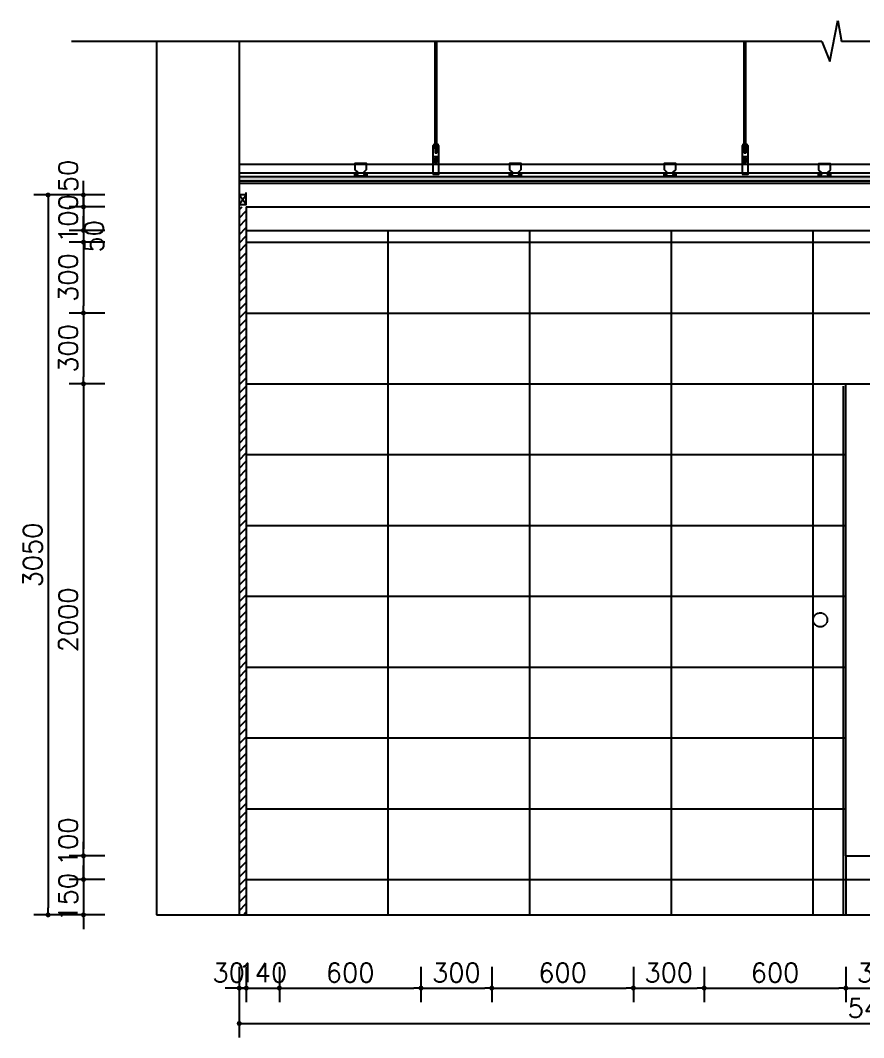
# Model space of a CAD drawing. Header units: millimetres. Extents: x -150677 to 588340, y -254013 to 149700.
# Drawn here: x 297546 to 301119, y -96495 to -92185 of the extents above; entities that cross this region are included whole.
import ezdxf

# ---------------------------------------------------------------- set-up
doc = ezdxf.new("R2010")
doc.units = ezdxf.units.MM
doc.header["$LTSCALE"] = 10
doc.header["$MEASUREMENT"] = 0
doc.linetypes.add('DASH', pattern=[0.35, 0.25, -0.1])
for name, color, linetype in [('1J-墙', 7, 'Continuous'), ('2-FF-固定木作', 3, 'Continuous'), ('2-RC', 3, 'Continuous'), ('2Y-吊件', 250, 'Continuous'), ('制作', 3, 'Continuous')]:
    doc.layers.add(name, color=color, linetype=linetype)
doc.styles.add('BREEZE-N', font='simplex.shx')
doc.dimstyles.new('BREEZE-40', dxfattribs={"dimscale": 40, "dimtxt": 2, "dimasz": 0.75, "dimexe": 1.5, "dimexo": 0.5, "dimtad": 1, "dimdec": 0, "dimrnd": 5, "dimdsep": 46, "dimtxsty": 'BREEZE-N', "dimblk": 'DOT', "dimcen": 0, "dimclrd": 5, "dimclre": 5, "dimclrt": 2, "dimadec": 0, "dimazin": 0, "dimtfac": 1, "dimtdec": 0, "dimtix": 1, "dimtmove": 1, "dimatfit": 3, "dimldrblk": 'DOT', "dimfxl": 1.5, "dimarcsym": 0})

# ---------------------------------------------------------------- blocks, each defined once
blk = doc.blocks.new('dfs')
at = {"layer": '2Y-吊件', "color": 250, "elevation": -319.7}
for points in [[(219732.5, 108782), (219732.5, 108788.3), (219734.9, 108788.3), (219734.9, 108784.5), (219743.3, 108784.5), (219743.3, 108793.9), (219732.5, 108802.7), (219732.5, 108831.3), (219779.5, 108831.3), (219779.5, 108802.7), (219768.7, 108793.9), (219768.7, 108784.5), (219777, 108784.5), (219777, 108788.3), (219779.5, 108788.3), (219779.5, 108782), (219773.2, 108776.9), (219738.7, 108776.9)], [(219741.5, 108786.8), (219741.5, 108788.3), (219732.5, 108788.3), (219732.5, 108776.3), (219779.5, 108776.3), (219779.5, 108788.3), (219770.5, 108788.3), (219770.5, 108786.8), (219769, 108786.8), (219769, 108789.8), (219781, 108789.8), (219781, 108774.8), (219731, 108774.8), (219731, 108789.8), (219743, 108789.8), (219743, 108786.8)]]:
    blk.add_lwpolyline(points, close=True, dxfattribs=at)
blk = doc.blocks.new('_DOT')
at = {"color": 0, "linetype": 'ByBlock'}
blk.add_line((-0.35, 0), (-1, 0), dxfattribs=at)
at = {"color": 0, "linetype": 'ByBlock', "const_width": 0.35}
blk.add_lwpolyline([(-0.175, 0, 1), (0.175, 0, 1)], format="xyb", close=True, dxfattribs=at)
blk = doc.blocks.new('*D1996')
at = {"layer": '2-FF-固定木作', "color": 5, "lineweight": -2, "transparency": 16777216}
for p, q in [((297813.6, -92895), (297813.6, -92865)), ((297903.6, -92925), (297753.6, -92925)), ((297813.6, -92925), (297813.6, -92975)), ((297903.6, -92975), (297753.6, -92975)), ((297813.6, -93005), (297813.6, -93035))]:
    blk.add_line(p, q, dxfattribs=at)
at = {"layer": 'Defpoints', "color": 0, "transparency": 16777216}
for p in [(297923.6, -92925), (297813.6, -92975), (297923.6, -92975)]:
    blk.add_point(p, dxfattribs=at)
at = {"layer": '2-FF-固定木作', "color": 5, "lineweight": -2, "transparency": 16777216, "xscale": 30, "yscale": 30, "zscale": 30}
for p, rotation in [((297813.6, -92925), 270), ((297813.6, -92975), 90)]:
    blk.add_blockref('_DOT', p, dxfattribs=dict(at, rotation=rotation))
at = {"layer": '2-FF-固定木作', "color": 2, "transparency": 16777216, "insert": (297748.6, -92844.4), "char_height": 80, "attachment_point": 5, "rotation": 90, "style": 'BREEZE-N'}
blk.add_mtext('50', dxfattribs=at)
blk = doc.blocks.new('*D1997')
at = {"layer": '2-FF-固定木作', "color": 5, "lineweight": -2, "transparency": 16777216}
for p, q in [((297813.6, -92945), (297813.6, -92915)), ((297903.6, -92975), (297753.6, -92975)), ((297813.6, -92975), (297813.6, -93075)), ((297903.6, -93075), (297753.6, -93075)), ((297813.6, -93105), (297813.6, -93135))]:
    blk.add_line(p, q, dxfattribs=at)
at = {"layer": 'Defpoints', "color": 0, "transparency": 16777216}
for p in [(297923.6, -92975), (297813.6, -93075), (297923.6, -93075)]:
    blk.add_point(p, dxfattribs=at)
at = {"layer": '2-FF-固定木作', "color": 5, "lineweight": -2, "transparency": 16777216, "xscale": 30, "yscale": 30, "zscale": 30}
for p, rotation in [((297813.6, -92975), 270), ((297813.6, -93075), 90)]:
    blk.add_blockref('_DOT', p, dxfattribs=dict(at, rotation=rotation))
at = {"layer": '2-FF-固定木作', "color": 2, "transparency": 16777216, "insert": (297748.6, -93025), "char_height": 80, "attachment_point": 5, "rotation": 90, "style": 'BREEZE-N'}
blk.add_mtext('100', dxfattribs=at)
blk = doc.blocks.new('*D1998')
at = {"layer": '2-FF-固定木作', "color": 5, "lineweight": -2, "transparency": 16777216}
for p, q in [((297813.6, -93045), (297813.6, -93015)), ((297903.6, -93075), (297753.6, -93075)), ((297813.6, -93075), (297813.6, -93125)), ((297903.6, -93125), (297753.6, -93125)), ((297813.6, -93155), (297813.6, -93185))]:
    blk.add_line(p, q, dxfattribs=at)
at = {"layer": 'Defpoints', "color": 0, "transparency": 16777216}
for p in [(297923.6, -93075), (297813.6, -93125), (297923.6, -93125)]:
    blk.add_point(p, dxfattribs=at)
at = {"layer": '2-FF-固定木作', "color": 5, "lineweight": -2, "transparency": 16777216, "xscale": 30, "yscale": 30, "zscale": 30}
for p, rotation in [((297813.6, -93075), 270), ((297813.6, -93125), 90)]:
    blk.add_blockref('_DOT', p, dxfattribs=dict(at, rotation=rotation))
at = {"layer": '2-FF-固定木作', "color": 2, "transparency": 16777216, "insert": (297858.6, -93100), "char_height": 80, "attachment_point": 5, "rotation": 90, "style": 'BREEZE-N'}
blk.add_mtext('50', dxfattribs=at)
blk = doc.blocks.new('*D1999')
at = {"layer": '2-FF-固定木作', "color": 5, "lineweight": -2, "transparency": 16777216}
for p, q in [((297903.6, -93125), (297753.6, -93125)), ((297813.6, -93155), (297813.6, -93395)), ((297903.6, -93425), (297753.6, -93425))]:
    blk.add_line(p, q, dxfattribs=at)
at = {"layer": 'Defpoints', "color": 0, "transparency": 16777216}
for p in [(297923.6, -93125), (297813.6, -93425), (297923.6, -93425)]:
    blk.add_point(p, dxfattribs=at)
at = {"layer": '2-FF-固定木作', "color": 5, "lineweight": -2, "transparency": 16777216, "xscale": 30, "yscale": 30, "zscale": 30}
for p, rotation in [((297813.6, -93125), 90), ((297813.6, -93425), 270)]:
    blk.add_blockref('_DOT', p, dxfattribs=dict(at, rotation=rotation))
at = {"layer": '2-FF-固定木作', "color": 2, "transparency": 16777216, "insert": (297748.6, -93275), "char_height": 80, "attachment_point": 5, "rotation": 90, "style": 'BREEZE-N'}
blk.add_mtext('300', dxfattribs=at)
blk = doc.blocks.new('*D2000')
at = {"layer": '2-FF-固定木作', "color": 5, "lineweight": -2, "transparency": 16777216}
for p, q in [((297903.6, -93425), (297753.6, -93425)), ((297813.6, -93455), (297813.6, -93695)), ((297903.6, -93725), (297753.6, -93725))]:
    blk.add_line(p, q, dxfattribs=at)
at = {"layer": 'Defpoints', "color": 0, "transparency": 16777216}
for p in [(297923.6, -93425), (297813.6, -93725), (297923.6, -93725)]:
    blk.add_point(p, dxfattribs=at)
at = {"layer": '2-FF-固定木作', "color": 5, "lineweight": -2, "transparency": 16777216, "xscale": 30, "yscale": 30, "zscale": 30}
for p, rotation in [((297813.6, -93425), 90), ((297813.6, -93725), 270)]:
    blk.add_blockref('_DOT', p, dxfattribs=dict(at, rotation=rotation))
at = {"layer": '2-FF-固定木作', "color": 2, "transparency": 16777216, "insert": (297748.6, -93575), "char_height": 80, "attachment_point": 5, "rotation": 90, "style": 'BREEZE-N'}
blk.add_mtext('300', dxfattribs=at)
blk = doc.blocks.new('*D2001')
at = {"layer": '2-FF-固定木作', "color": 5, "lineweight": -2, "transparency": 16777216}
for p, q in [((297903.6, -93725), (297753.6, -93725)), ((297813.6, -93755), (297813.6, -95695)), ((297903.6, -95725), (297753.6, -95725))]:
    blk.add_line(p, q, dxfattribs=at)
at = {"layer": 'Defpoints', "color": 0, "transparency": 16777216}
for p in [(297923.6, -93725), (297813.6, -95725), (297923.6, -95725)]:
    blk.add_point(p, dxfattribs=at)
at = {"layer": '2-FF-固定木作', "color": 5, "lineweight": -2, "transparency": 16777216, "xscale": 30, "yscale": 30, "zscale": 30}
for p, rotation in [((297813.6, -93725), 90), ((297813.6, -95725), 270)]:
    blk.add_blockref('_DOT', p, dxfattribs=dict(at, rotation=rotation))
at = {"layer": '2-FF-固定木作', "color": 2, "transparency": 16777216, "insert": (297748.6, -94725), "char_height": 80, "attachment_point": 5, "rotation": 90, "style": 'BREEZE-N'}
blk.add_mtext('2000', dxfattribs=at)
blk = doc.blocks.new('*D2002')
at = {"layer": '2-FF-固定木作', "color": 5, "lineweight": -2, "transparency": 16777216}
for p, q in [((297813.6, -95695), (297813.6, -95665)), ((297903.6, -95725), (297753.6, -95725)), ((297813.6, -95725), (297813.6, -95825)), ((297903.6, -95825), (297753.6, -95825)), ((297813.6, -95855), (297813.6, -95885))]:
    blk.add_line(p, q, dxfattribs=at)
at = {"layer": 'Defpoints', "color": 0, "transparency": 16777216}
for p in [(297923.6, -95725), (297813.6, -95825), (297923.6, -95825)]:
    blk.add_point(p, dxfattribs=at)
at = {"layer": '2-FF-固定木作', "color": 5, "lineweight": -2, "transparency": 16777216, "xscale": 30, "yscale": 30, "zscale": 30}
for p, rotation in [((297813.6, -95725), 270), ((297813.6, -95825), 90)]:
    blk.add_blockref('_DOT', p, dxfattribs=dict(at, rotation=rotation))
at = {"layer": '2-FF-固定木作', "color": 2, "transparency": 16777216, "insert": (297748.6, -95665), "char_height": 80, "attachment_point": 5, "rotation": 90, "style": 'BREEZE-N'}
blk.add_mtext('100', dxfattribs=at)
blk = doc.blocks.new('*D2003')
at = {"layer": '2-FF-固定木作', "color": 5, "lineweight": -2, "transparency": 16777216}
for p, q in [((297813.6, -95795), (297813.6, -95765)), ((297903.6, -95825), (297753.6, -95825)), ((297813.6, -95825), (297813.6, -95975)), ((297903.6, -95975), (297753.6, -95975)), ((297813.6, -96005), (297813.6, -96035))]:
    blk.add_line(p, q, dxfattribs=at)
at = {"layer": 'Defpoints', "color": 0, "transparency": 16777216}
for p in [(297923.6, -95825), (297813.6, -95975), (297923.6, -95975)]:
    blk.add_point(p, dxfattribs=at)
at = {"layer": '2-FF-固定木作', "color": 5, "lineweight": -2, "transparency": 16777216, "xscale": 30, "yscale": 30, "zscale": 30}
for p, rotation in [((297813.6, -95825), 270), ((297813.6, -95975), 90)]:
    blk.add_blockref('_DOT', p, dxfattribs=dict(at, rotation=rotation))
at = {"layer": '2-FF-固定木作', "color": 2, "transparency": 16777216, "insert": (297748.6, -95900), "char_height": 80, "attachment_point": 5, "rotation": 90, "style": 'BREEZE-N'}
blk.add_mtext('150', dxfattribs=at)
blk = doc.blocks.new('*D2004')
at = {"layer": '2-FF-固定木作', "color": 5, "lineweight": -2, "transparency": 16777216}
for p, q in [((297903.6, -92925), (297603.6, -92925)), ((297663.6, -92955), (297663.6, -95945)), ((297903.6, -95975), (297603.6, -95975))]:
    blk.add_line(p, q, dxfattribs=at)
at = {"layer": 'Defpoints', "color": 0, "transparency": 16777216}
for p in [(297923.6, -92925), (297663.6, -95975), (297923.6, -95975)]:
    blk.add_point(p, dxfattribs=at)
at = {"layer": '2-FF-固定木作', "color": 5, "lineweight": -2, "transparency": 16777216, "xscale": 30, "yscale": 30, "zscale": 30}
for p, rotation in [((297663.6, -92925), 90), ((297663.6, -95975), 270)]:
    blk.add_blockref('_DOT', p, dxfattribs=dict(at, rotation=rotation))
at = {"layer": '2-FF-固定木作', "color": 2, "transparency": 16777216, "insert": (297598.6, -94450), "char_height": 80, "attachment_point": 5, "rotation": 90, "style": 'BREEZE-N'}
blk.add_mtext('3050', dxfattribs=at)
blk = doc.blocks.new('*D2005')
at = {"layer": '2-FF-固定木作', "color": 5, "lineweight": -2, "transparency": 16777216}
for p, q in [((298473.6, -96195), (298473.6, -96345)), ((298503.6, -96195), (298503.6, -96345)), ((298443.6, -96285), (298413.6, -96285)), ((298473.6, -96285), (298503.6, -96285)), ((298533.6, -96285), (298563.6, -96285))]:
    blk.add_line(p, q, dxfattribs=at)
at = {"layer": 'Defpoints', "color": 0, "transparency": 16777216}
for p in [(298473.6, -96175), (298503.6, -96175), (298503.6, -96285)]:
    blk.add_point(p, dxfattribs=at)
at = {"layer": '2-FF-固定木作', "color": 5, "lineweight": -2, "transparency": 16777216, "xscale": 30, "yscale": 30, "zscale": 30}
blk.add_blockref('_DOT', (298473.6, -96285), dxfattribs=at)
at = {"layer": '2-FF-固定木作', "color": 5, "lineweight": -2, "transparency": 16777216, "xscale": 30, "yscale": 30, "zscale": 30, "rotation": 180}
blk.add_blockref('_DOT', (298503.6, -96285), dxfattribs=at)
at = {"layer": '2-FF-固定木作', "color": 2, "transparency": 16777216, "insert": (298428.6, -96220), "char_height": 80, "attachment_point": 5, "style": 'BREEZE-N'}
blk.add_mtext('30', dxfattribs=at)
blk = doc.blocks.new('*D2006')
at = {"layer": '2-FF-固定木作', "color": 5, "lineweight": -2, "transparency": 16777216}
for p, q in [((298503.6, -96195), (298503.6, -96345)), ((298643.6, -96195), (298643.6, -96345)), ((298473.6, -96285), (298443.6, -96285)), ((298503.6, -96285), (298643.6, -96285)), ((298673.6, -96285), (298703.6, -96285))]:
    blk.add_line(p, q, dxfattribs=at)
at = {"layer": 'Defpoints', "color": 0, "transparency": 16777216}
for p in [(298503.6, -96175), (298643.6, -96175), (298643.6, -96285)]:
    blk.add_point(p, dxfattribs=at)
at = {"layer": '2-FF-固定木作', "color": 5, "lineweight": -2, "transparency": 16777216, "xscale": 30, "yscale": 30, "zscale": 30}
blk.add_blockref('_DOT', (298503.6, -96285), dxfattribs=at)
at = {"layer": '2-FF-固定木作', "color": 5, "lineweight": -2, "transparency": 16777216, "xscale": 30, "yscale": 30, "zscale": 30, "rotation": 180}
blk.add_blockref('_DOT', (298643.6, -96285), dxfattribs=at)
at = {"layer": '2-FF-固定木作', "color": 2, "transparency": 16777216, "insert": (298573.6, -96220), "char_height": 80, "attachment_point": 5, "style": 'BREEZE-N'}
blk.add_mtext('140', dxfattribs=at)
blk = doc.blocks.new('*D2007')
at = {"layer": '2-FF-固定木作', "color": 5, "lineweight": -2, "transparency": 16777216}
for p, q in [((298473.6, -96195), (298473.6, -96495)), ((303903.6, -96195), (303903.6, -96495)), ((298503.6, -96435), (303873.6, -96435))]:
    blk.add_line(p, q, dxfattribs=at)
at = {"layer": 'Defpoints', "color": 0, "transparency": 16777216}
for p in [(298473.6, -96175), (303903.6, -96175), (303903.6, -96435)]:
    blk.add_point(p, dxfattribs=at)
at = {"layer": '2-FF-固定木作', "color": 5, "lineweight": -2, "transparency": 16777216, "xscale": 30, "yscale": 30, "zscale": 30, "rotation": 180}
blk.add_blockref('_DOT', (298473.6, -96435), dxfattribs=at)
at = {"layer": '2-FF-固定木作', "color": 5, "lineweight": -2, "transparency": 16777216, "xscale": 30, "yscale": 30, "zscale": 30}
blk.add_blockref('_DOT', (303903.6, -96435), dxfattribs=at)
at = {"layer": '2-FF-固定木作', "color": 2, "transparency": 16777216, "insert": (301188.6, -96370), "char_height": 80, "attachment_point": 5, "style": 'BREEZE-N'}
blk.add_mtext('5430', dxfattribs=at)
blk = doc.blocks.new('*D2022')
at = {"layer": '2-FF-固定木作', "color": 5, "lineweight": -2, "transparency": 16777216}
for p, q in [((298643.6, -96195), (298643.6, -96345)), ((299243.6, -96195), (299243.6, -96345)), ((298673.6, -96285), (299213.6, -96285))]:
    blk.add_line(p, q, dxfattribs=at)
at = {"layer": 'Defpoints', "color": 0, "transparency": 16777216}
for p in [(298643.6, -96175), (299243.6, -96175), (299243.6, -96285)]:
    blk.add_point(p, dxfattribs=at)
at = {"layer": '2-FF-固定木作', "color": 5, "lineweight": -2, "transparency": 16777216, "xscale": 30, "yscale": 30, "zscale": 30, "rotation": 180}
blk.add_blockref('_DOT', (298643.6, -96285), dxfattribs=at)
at = {"layer": '2-FF-固定木作', "color": 5, "lineweight": -2, "transparency": 16777216, "xscale": 30, "yscale": 30, "zscale": 30}
blk.add_blockref('_DOT', (299243.6, -96285), dxfattribs=at)
at = {"layer": '2-FF-固定木作', "color": 2, "transparency": 16777216, "insert": (298943.6, -96220), "char_height": 80, "attachment_point": 5, "style": 'BREEZE-N'}
blk.add_mtext('600', dxfattribs=at)
blk = doc.blocks.new('*D2023')
at = {"layer": '2-FF-固定木作', "color": 5, "lineweight": -2, "transparency": 16777216}
for p, q in [((299243.6, -96195), (299243.6, -96345)), ((299543.6, -96195), (299543.6, -96345)), ((299273.6, -96285), (299513.6, -96285))]:
    blk.add_line(p, q, dxfattribs=at)
at = {"layer": 'Defpoints', "color": 0, "transparency": 16777216}
for p in [(299243.6, -96175), (299543.6, -96175), (299543.6, -96285)]:
    blk.add_point(p, dxfattribs=at)
at = {"layer": '2-FF-固定木作', "color": 5, "lineweight": -2, "transparency": 16777216, "xscale": 30, "yscale": 30, "zscale": 30, "rotation": 180}
blk.add_blockref('_DOT', (299243.6, -96285), dxfattribs=at)
at = {"layer": '2-FF-固定木作', "color": 5, "lineweight": -2, "transparency": 16777216, "xscale": 30, "yscale": 30, "zscale": 30}
blk.add_blockref('_DOT', (299543.6, -96285), dxfattribs=at)
at = {"layer": '2-FF-固定木作', "color": 2, "transparency": 16777216, "insert": (299393.6, -96220), "char_height": 80, "attachment_point": 5, "style": 'BREEZE-N'}
blk.add_mtext('300', dxfattribs=at)
blk = doc.blocks.new('*D2024')
at = {"layer": '2-FF-固定木作', "color": 5, "lineweight": -2, "transparency": 16777216}
for p, q in [((299543.6, -96195), (299543.6, -96345)), ((300143.6, -96195), (300143.6, -96345)), ((299573.6, -96285), (300113.6, -96285))]:
    blk.add_line(p, q, dxfattribs=at)
at = {"layer": 'Defpoints', "color": 0, "transparency": 16777216}
for p in [(299543.6, -96175), (300143.6, -96175), (300143.6, -96285)]:
    blk.add_point(p, dxfattribs=at)
at = {"layer": '2-FF-固定木作', "color": 5, "lineweight": -2, "transparency": 16777216, "xscale": 30, "yscale": 30, "zscale": 30, "rotation": 180}
blk.add_blockref('_DOT', (299543.6, -96285), dxfattribs=at)
at = {"layer": '2-FF-固定木作', "color": 5, "lineweight": -2, "transparency": 16777216, "xscale": 30, "yscale": 30, "zscale": 30}
blk.add_blockref('_DOT', (300143.6, -96285), dxfattribs=at)
at = {"layer": '2-FF-固定木作', "color": 2, "transparency": 16777216, "insert": (299843.6, -96220), "char_height": 80, "attachment_point": 5, "style": 'BREEZE-N'}
blk.add_mtext('600', dxfattribs=at)
blk = doc.blocks.new('*D2025')
at = {"layer": '2-FF-固定木作', "color": 5, "lineweight": -2, "transparency": 16777216}
for p, q in [((300143.6, -96195), (300143.6, -96345)), ((300443.6, -96195), (300443.6, -96345)), ((300173.6, -96285), (300413.6, -96285))]:
    blk.add_line(p, q, dxfattribs=at)
at = {"layer": 'Defpoints', "color": 0, "transparency": 16777216}
for p in [(300143.6, -96175), (300443.6, -96175), (300443.6, -96285)]:
    blk.add_point(p, dxfattribs=at)
at = {"layer": '2-FF-固定木作', "color": 5, "lineweight": -2, "transparency": 16777216, "xscale": 30, "yscale": 30, "zscale": 30, "rotation": 180}
blk.add_blockref('_DOT', (300143.6, -96285), dxfattribs=at)
at = {"layer": '2-FF-固定木作', "color": 5, "lineweight": -2, "transparency": 16777216, "xscale": 30, "yscale": 30, "zscale": 30}
blk.add_blockref('_DOT', (300443.6, -96285), dxfattribs=at)
at = {"layer": '2-FF-固定木作', "color": 2, "transparency": 16777216, "insert": (300293.6, -96220), "char_height": 80, "attachment_point": 5, "style": 'BREEZE-N'}
blk.add_mtext('300', dxfattribs=at)
blk = doc.blocks.new('*D2026')
at = {"layer": '2-FF-固定木作', "color": 5, "lineweight": -2, "transparency": 16777216}
for p, q in [((300443.6, -96195), (300443.6, -96345)), ((301043.6, -96195), (301043.6, -96345)), ((300473.6, -96285), (301013.6, -96285))]:
    blk.add_line(p, q, dxfattribs=at)
at = {"layer": 'Defpoints', "color": 0, "transparency": 16777216}
for p in [(300443.6, -96175), (301043.6, -96175), (301043.6, -96285)]:
    blk.add_point(p, dxfattribs=at)
at = {"layer": '2-FF-固定木作', "color": 5, "lineweight": -2, "transparency": 16777216, "xscale": 30, "yscale": 30, "zscale": 30, "rotation": 180}
blk.add_blockref('_DOT', (300443.6, -96285), dxfattribs=at)
at = {"layer": '2-FF-固定木作', "color": 5, "lineweight": -2, "transparency": 16777216, "xscale": 30, "yscale": 30, "zscale": 30}
blk.add_blockref('_DOT', (301043.6, -96285), dxfattribs=at)
at = {"layer": '2-FF-固定木作', "color": 2, "transparency": 16777216, "insert": (300743.6, -96220), "char_height": 80, "attachment_point": 5, "style": 'BREEZE-N'}
blk.add_mtext('600', dxfattribs=at)
blk = doc.blocks.new('*D2027')
at = {"layer": '2-FF-固定木作', "color": 5, "lineweight": -2, "transparency": 16777216}
for p, q in [((301043.6, -96195), (301043.6, -96345)), ((301343.6, -96195), (301343.6, -96345)), ((301073.6, -96285), (301313.6, -96285))]:
    blk.add_line(p, q, dxfattribs=at)
at = {"layer": 'Defpoints', "color": 0, "transparency": 16777216}
for p in [(301043.6, -96175), (301343.6, -96175), (301343.6, -96285)]:
    blk.add_point(p, dxfattribs=at)
at = {"layer": '2-FF-固定木作', "color": 5, "lineweight": -2, "transparency": 16777216, "xscale": 30, "yscale": 30, "zscale": 30, "rotation": 180}
blk.add_blockref('_DOT', (301043.6, -96285), dxfattribs=at)
at = {"layer": '2-FF-固定木作', "color": 5, "lineweight": -2, "transparency": 16777216, "xscale": 30, "yscale": 30, "zscale": 30}
blk.add_blockref('_DOT', (301343.6, -96285), dxfattribs=at)
at = {"layer": '2-FF-固定木作', "color": 2, "transparency": 16777216, "insert": (301193.6, -96220), "char_height": 80, "attachment_point": 5, "style": 'BREEZE-N'}
blk.add_mtext('300', dxfattribs=at)

msp = doc.modelspace()

# ---------------------------------------------------------------- hatches: boundary and pattern name
at = {"layer": '制作'}
h = msp.add_hatch(dxfattribs=at)
h.set_pattern_fill('DOLMIT', color=250, scale=8, style=0)
h.set_pattern_definition([(0, (298893.5217, -92865.038), (0, 6.3499365), []), (45, (298893.522, -92865.038), (-12.699864, 12.699864), [8.98017, -17.96032])])
h.paths.add_polyline_path([(298473.6, -92847), (303903.3, -92847), (303903.3, -92865), (298473.6, -92865)])

# ---------------------------------------------------------------- linework, layer by layer
at = {"layer": '1J-墙'}
for p, q in [((298123.6, -92275), (298123.6, -95975)), ((298473.6, -92275), (298473.6, -95975)), ((298123.6, -95975), (304253.3, -95975))]:
    msp.add_line(p, q, dxfattribs=at)
at = {"layer": '2-FF-固定木作', "color": 4}
for p, q in [((300976.6, -92360), (301010.2, -92185.1)), ((301010.2, -92185.1), (301025.2, -92275)), ((300942.4, -92275), (297762.2, -92275)), ((300942.4, -92275), (300976.6, -92360)), ((304715.9, -92275), (301025.2, -92275)), ((298473.6, -92847), (303903.3, -92847)), ((298473.6, -92865), (303903.3, -92865)), ((298473.6, -92875), (303903.3, -92875)), ((298893.5, -92865), (298903.5, -92865)), ((298503.6, -92975), (298503.6, -95975)), ((301043.6, -95725), (301043.6, -93725)), ((301043.6, -93725), (304023.3, -93725)), ((301043.6, -95725), (303873.3, -95725))]:
    msp.add_line(p, q, dxfattribs=at)
at = {"layer": '2-FF-固定木作', "color": 250}
for p, q in [((298473.6, -92987.2), (298485.8, -92975)), ((298473.6, -93022.6), (298503.6, -92992.6)), ((298473.6, -93057.9), (298503.6, -93027.9)), ((298473.6, -93093.3), (298503.6, -93063.3)), ((299103.6, -93075), (299103.6, -95975)), ((299703.6, -93075), (299703.6, -95975)), ((300303.6, -93075), (300303.6, -95975)), ((300903.6, -93075), (300903.6, -95975)), ((298473.6, -93128.7), (298503.6, -93098.7)), ((298473.6, -93164), (298503.6, -93134)), ((298503.6, -93125), (304023.3, -93125)), ((298473.6, -93199.4), (298503.6, -93169.4)), ((298473.6, -93234.7), (298503.6, -93204.7)), ((298473.6, -93270.1), (298503.6, -93240.1)), ((298473.6, -93305.4), (298503.6, -93275.4)), ((298473.6, -93340.8), (298503.6, -93310.8)), ((298473.6, -93376.1), (298503.6, -93346.1)), ((298473.6, -93411.5), (298503.6, -93381.5)), ((298473.6, -93446.9), (298503.6, -93416.9)), ((298503.6, -93425), (304023.3, -93425)), ((298473.6, -93482.2), (298503.6, -93452.2)), ((298473.6, -93517.6), (298503.6, -93487.6)), ((298473.6, -93552.9), (298503.6, -93522.9)), ((298473.6, -93588.3), (298503.6, -93558.3)), ((298473.6, -93623.6), (298503.6, -93593.6)), ((298473.6, -93659), (298503.6, -93629)), ((298473.6, -93694.3), (298503.6, -93664.3)), ((298473.6, -93729.7), (298503.6, -93699.7)), ((298473.6, -93765.1), (298503.6, -93735.1)), ((298503.6, -93725), (301043.6, -93725)), ((301033.6, -95975), (301033.6, -93735)), ((298473.6, -93800.4), (298503.6, -93770.4)), ((298473.6, -93835.8), (298503.6, -93805.8)), ((298473.6, -93871.1), (298503.6, -93841.1)), ((298473.6, -93906.5), (298503.6, -93876.5)), ((298473.6, -93941.8), (298503.6, -93911.8)), ((298473.6, -93977.2), (298503.6, -93947.2)), ((298473.6, -94012.5), (298503.6, -93982.5)), ((298473.6, -94047.9), (298503.6, -94017.9)), ((298503.6, -94025), (301043.6, -94025)), ((298473.6, -94083.3), (298503.6, -94053.3)), ((298473.6, -94118.6), (298503.6, -94088.6)), ((298473.6, -94154), (298503.6, -94124)), ((298473.6, -94189.3), (298503.6, -94159.3)), ((298473.6, -94224.7), (298503.6, -94194.7)), ((298473.6, -94260), (298503.6, -94230)), ((298473.6, -94295.4), (298503.6, -94265.4)), ((298473.6, -94330.7), (298503.6, -94300.7)), ((298473.6, -94366.1), (298503.6, -94336.1)), ((298503.6, -94325), (301043.6, -94325)), ((298473.6, -94401.5), (298503.6, -94371.5)), ((298473.6, -94436.8), (298503.6, -94406.8)), ((298473.6, -94472.2), (298503.6, -94442.2)), ((298473.6, -94507.5), (298503.6, -94477.5)), ((298473.6, -94542.9), (298503.6, -94512.9)), ((298473.6, -94578.2), (298503.6, -94548.2)), ((298473.6, -94613.6), (298503.6, -94583.6)), ((298473.6, -94648.9), (298503.6, -94618.9)), ((298503.6, -94625), (301043.6, -94625)), ((298473.6, -94684.3), (298503.6, -94654.3)), ((298473.6, -94719.6), (298503.6, -94689.6)), ((298473.6, -94755), (298503.6, -94725)), ((298473.6, -94790.4), (298503.6, -94760.4)), ((298473.6, -94825.7), (298503.6, -94795.7)), ((298473.6, -94861.1), (298503.6, -94831.1)), ((298473.6, -94896.4), (298503.6, -94866.4)), ((298473.6, -94931.8), (298503.6, -94901.8)), ((298473.6, -94967.1), (298503.6, -94937.1)), ((298503.6, -94925), (301043.6, -94925)), ((298473.6, -95002.5), (298503.6, -94972.5)), ((298473.6, -95037.8), (298503.6, -95007.8)), ((298473.6, -95073.2), (298503.6, -95043.2)), ((298473.6, -95108.6), (298503.6, -95078.6)), ((298473.6, -95143.9), (298503.6, -95113.9)), ((298473.6, -95179.3), (298503.6, -95149.3)), ((298473.6, -95214.6), (298503.6, -95184.6)), ((298473.6, -95250), (298503.6, -95220)), ((298503.6, -95225), (301043.6, -95225)), ((298473.6, -95285.3), (298503.6, -95255.3)), ((298473.6, -95320.7), (298503.6, -95290.7)), ((298473.6, -95356), (298503.6, -95326)), ((298473.6, -95391.4), (298503.6, -95361.4)), ((298473.6, -95426.8), (298503.6, -95396.8)), ((298473.6, -95462.1), (298503.6, -95432.1)), ((298473.6, -95497.5), (298503.6, -95467.5)), ((298473.6, -95532.8), (298503.6, -95502.8)), ((298473.6, -95568.2), (298503.6, -95538.2)), ((298503.6, -95525), (301043.6, -95525)), ((298473.6, -95603.5), (298503.6, -95573.5)), ((298473.6, -95638.9), (298503.6, -95608.9)), ((298473.6, -95674.2), (298503.6, -95644.2)), ((298473.6, -95709.6), (298503.6, -95679.6)), ((298473.6, -95745), (298503.6, -95715)), ((298473.6, -95780.3), (298503.6, -95750.3)), ((301043.6, -95725), (301043.6, -95975)), ((298473.6, -95815.7), (298503.6, -95785.7)), ((298473.6, -95851), (298503.6, -95821)), ((298503.6, -95825), (301043.6, -95825)), ((298473.6, -95886.4), (298503.6, -95856.4)), ((298473.6, -95921.7), (298503.6, -95891.7)), ((298473.6, -95957.1), (298503.6, -95927.1)), ((298491, -95975), (298503.6, -95962.4))]:
    msp.add_line(p, q, dxfattribs=at)
at = {"layer": '2-FF-固定木作', "color": 251}
for p, q in [((298503.6, -92975), (303593.3, -92975)), ((298503.6, -93075), (304023.3, -93075))]:
    msp.add_line(p, q, dxfattribs=at)
at = {"layer": '2-FF-固定木作', "color": 4}
msp.add_lwpolyline([(298473.6, -92965), (298503.6, -92965), (298503.6, -92925), (298473.6, -92925)], close=True, dxfattribs=at)
at = {"layer": '2-FF-固定木作', "color": 250, "linetype": 'DASH'}
msp.add_circle((300935.3, -94725), 30, dxfattribs=at)
at = {"layer": '2-RC', "color": 251}
for p, q in [((298473.6, -92794.8, 0), (303903.3, -92794.8, 0.1)), ((298473.6, -92831.8, 0), (303903.3, -92831.8, 0.1)), ((298503.6, -92950), (298503.6, -92915)), ((298503.6, -92965), (298473.6, -92925)), ((298473.6, -92965), (298503.6, -92925))]:
    msp.add_line(p, q, dxfattribs=at)
at = {"layer": '2-RC', "color": 2}
msp.add_line((301033.6, -95825), (303873.3, -95825), dxfattribs=at)
at = {"layer": '2Y-吊件', "color": 250}
for p, q in [((299303.5, -92711.7, 0.2), (299303.5, -92275, 0.2)), ((299310.5, -92724.7, 0.2), (299310.5, -92275, 0.2)), ((300613.5, -92711.7, 0.2), (300613.5, -92275, 0.2)), ((300620.5, -92724.7, 0.2), (300620.5, -92275, 0.2)), ((299310.5, -92693.1, 0.2), (299303.5, -92695.1, 0.2)), ((299310.5, -92695.1, 0.2), (299303.5, -92697.1, 0.2)), ((299310.5, -92697.1, 0.2), (299303.5, -92699.1, 0.2)), ((299310.5, -92699.1, 0.2), (299303.5, -92701.1, 0.2)), ((299310.5, -92701.1, 0.2), (299303.5, -92703.1, 0.2)), ((299310.5, -92703.1, 0.2), (299303.5, -92705.1, 0.2)), ((299310.5, -92705.1, 0.2), (299303.5, -92707.1, 0.2)), ((299310.5, -92707.1, 0.2), (299303.5, -92709.1, 0.2)), ((300620.5, -92693.1, 0.2), (300613.5, -92695.1, 0.2)), ((300620.5, -92695.1, 0.2), (300613.5, -92697.1, 0.2)), ((300620.5, -92697.1, 0.2), (300613.5, -92699.1, 0.2)), ((300620.5, -92699.1, 0.2), (300613.5, -92701.1, 0.2)), ((300620.5, -92701.1, 0.2), (300613.5, -92703.1, 0.2)), ((300620.5, -92703.1, 0.2), (300613.5, -92705.1, 0.2)), ((300620.5, -92705.1, 0.2), (300613.5, -92707.1, 0.2)), ((300620.5, -92707.1, 0.2), (300613.5, -92709.1, 0.2)), ((299294.5, -92719.6, 0.2), (299319.5, -92719.6, 0.2)), ((299302.3, -92716.6, 0.2), (299302.3, -92711.7, 0.2)), ((299302.3, -92724.7, 0.2), (299302.3, -92719.6, 0.2)), ((299310.5, -92724.7, 0.2), (299303.5, -92726.6, 0.2)), ((299303.5, -92724.7, 0.2), (299303.5, -92747.7, 0.2)), ((299310.5, -92726.7, 0.2), (299303.5, -92728.6, 0.2)), ((299310.5, -92728.7, 0.2), (299303.5, -92730.6, 0.2)), ((299310.5, -92730.7, 0.2), (299303.5, -92732.6, 0.2)), ((299310.5, -92732.7, 0.2), (299303.5, -92734.6, 0.2)), ((299310.5, -92734.7, 0.2), (299303.5, -92736.6, 0.2)), ((299310.5, -92736.7, 0.2), (299303.5, -92738.6, 0.2)), ((299310.5, -92738.7, 0.2), (299303.5, -92740.6, 0.2)), ((299310.5, -92740.7, 0.2), (299303.5, -92742.6, 0.2)), ((299310.5, -92742.7, 0.2), (299303.5, -92744.6, 0.2)), ((299310.5, -92747.7, 0.2), (299303.5, -92747.7, 0.2)), ((299310.5, -92724.7, 0.2), (299310.5, -92747.7, 0.2)), ((299311.7, -92716.6, 0.2), (299311.7, -92711.7, 0.2)), ((299311.7, -92724.7, 0.2), (299311.7, -92719.6, 0.2)), ((300604.5, -92719.6, 0.2), (300629.5, -92719.6, 0.2)), ((300612.3, -92716.6, 0.2), (300612.3, -92711.7, 0.2)), ((300612.3, -92724.7, 0.2), (300612.3, -92719.6, 0.2)), ((300620.5, -92724.7, 0.2), (300613.5, -92726.6, 0.2)), ((300613.5, -92724.7, 0.2), (300613.5, -92747.7, 0.2)), ((300620.5, -92726.7, 0.2), (300613.5, -92728.6, 0.2)), ((300620.5, -92728.7, 0.2), (300613.5, -92730.6, 0.2)), ((300620.5, -92730.7, 0.2), (300613.5, -92732.6, 0.2)), ((300620.5, -92732.7, 0.2), (300613.5, -92734.6, 0.2)), ((300620.5, -92734.7, 0.2), (300613.5, -92736.6, 0.2)), ((300620.5, -92736.7, 0.2), (300613.5, -92738.6, 0.2)), ((300620.5, -92738.7, 0.2), (300613.5, -92740.6, 0.2)), ((300620.5, -92740.7, 0.2), (300613.5, -92742.6, 0.2)), ((300620.5, -92742.7, 0.2), (300613.5, -92744.6, 0.2)), ((300620.5, -92747.7, 0.2), (300613.5, -92747.7, 0.2)), ((300620.5, -92724.7, 0.2), (300620.5, -92747.7, 0.2)), ((300621.7, -92716.6, 0.2), (300621.7, -92711.7, 0.2)), ((300621.7, -92724.7, 0.2), (300621.7, -92719.6, 0.2)), ((299294.5, -92761.6, 0.2), (299319.5, -92761.6, 0.2)), ((300604.5, -92761.6, 0.2), (300629.5, -92761.6, 0.2))]:
    msp.add_line(p, q, dxfattribs=at)
at = {"layer": '2Y-吊件', "color": 250, "elevation": 0.2}
for points in [[(299294.5, -92836.1), (299319.5, -92836.1), (299319.5, -92716.6), (299294.5, -92716.6)], [(299297.6, -92716.6), (299316.3, -92716.6), (299316.3, -92711.7), (299297.6, -92711.7)], [(299297.6, -92724.7), (299316.3, -92724.7), (299316.3, -92719.6), (299297.6, -92719.6)], [(300604.5, -92836.1), (300629.5, -92836.1), (300629.5, -92716.6), (300604.5, -92716.6)], [(300607.6, -92716.6), (300626.3, -92716.6), (300626.3, -92711.7), (300607.6, -92711.7)], [(300607.6, -92724.7), (300626.3, -92724.7), (300626.3, -92719.6), (300607.6, -92719.6)], [(299311.7, -92786.7), (299316.3, -92778.6), (299311.7, -92770.5), (299302.3, -92770.5), (299297.6, -92778.6), (299302.3, -92786.7)], [(300621.7, -92786.7), (300626.3, -92778.6), (300621.7, -92770.5), (300612.3, -92770.5), (300607.6, -92778.6), (300612.3, -92786.7)]]:
    msp.add_lwpolyline(points, close=True, dxfattribs=at)
at = {"layer": '2Y-吊件', "color": 250}
for centre in [(299307, -92778.6, 0.2), (300617, -92778.6, 0.2)]:
    msp.add_circle(centre, 4, dxfattribs=at)

# ---------------------------------------------------------------- block references
at = {"layer": '2Y-吊件'}
for p in [(79232.5, -201621.8, 319.7), (79887.5, -201621.8, 319.7), (80542.5, -201621.8, 319.7), (81197.5, -201623, 319.7)]:
    msp.add_blockref('dfs', p, dxfattribs=at)

# ---------------------------------------------------------------- dimensions: what is measured, and where the dimension line sits
at = {"layer": '2-FF-固定木作', "color": 4}
for base, p1, p2, picture, middle in [((297813.6, -92975), (297923.6, -92925), (297923.6, -92975), '*D1996', (297813.6, -92844.4)), ((297813.6, -93125), (297923.6, -93075), (297923.6, -93125), '*D1998', (297923.6, -93100)), ((297813.6, -95825), (297923.6, -95725), (297923.6, -95825), '*D2002', (297813.6, -95665))]:
    dim = msp.add_linear_dim(base=base, p1=p1, p2=p2, angle=90, dimstyle='BREEZE-40', dxfattribs=at)
    dim.commit()
    dim.dimension.update_dxf_attribs({"geometry": picture, "text_midpoint": middle, "dimtype": 160})
for base, p1, p2, picture, middle in [((297663.6, -95975), (297923.6, -92925), (297923.6, -95975), '*D2004', (297598.6, -94450)), ((297813.6, -93075), (297923.6, -92975), (297923.6, -93075), '*D1997', (297748.6, -93025)), ((297813.6, -93425), (297923.6, -93125), (297923.6, -93425), '*D1999', (297748.6, -93275)), ((297813.6, -93725), (297923.6, -93425), (297923.6, -93725), '*D2000', (297748.6, -93575)), ((297813.6, -95725), (297923.6, -93725), (297923.6, -95725), '*D2001', (297748.6, -94725)), ((297813.6, -95975), (297923.6, -95825), (297923.6, -95975), '*D2003', (297748.6, -95900))]:
    dim = msp.add_linear_dim(base=base, p1=p1, p2=p2, angle=90, dimstyle='BREEZE-40', dxfattribs=at)
    dim.commit()
    dim.dimension.update_dxf_attribs({"geometry": picture, "text_midpoint": middle})
dim = msp.add_linear_dim(base=(298503.6, -96285), p1=(298473.6, -96175), p2=(298503.6, -96175), dimstyle='BREEZE-40', dxfattribs=at)
dim.commit()
dim.dimension.update_dxf_attribs({"geometry": '*D2005', "text_midpoint": (298428.6, -96285), "dimtype": 160})
for base, p1, p2, picture, middle in [((298643.6, -96285), (298503.6, -96175), (298643.6, -96175), '*D2006', (298573.6, -96220)), ((303903.6, -96435), (298473.6, -96175), (303903.6, -96175), '*D2007', (301188.6, -96370)), ((299243.6, -96285), (298643.6, -96175), (299243.6, -96175), '*D2022', (298943.6, -96220)), ((299543.6, -96285), (299243.6, -96175), (299543.6, -96175), '*D2023', (299393.6, -96220)), ((300143.6, -96285), (299543.6, -96175), (300143.6, -96175), '*D2024', (299843.6, -96220)), ((300443.6, -96285), (300143.6, -96175), (300443.6, -96175), '*D2025', (300293.6, -96220)), ((301043.6, -96285), (300443.6, -96175), (301043.6, -96175), '*D2026', (300743.6, -96220)), ((301343.6, -96285), (301043.6, -96175), (301343.6, -96175), '*D2027', (301193.6, -96220))]:
    dim = msp.add_linear_dim(base=base, p1=p1, p2=p2, dimstyle='BREEZE-40', dxfattribs=at)
    dim.commit()
    dim.dimension.update_dxf_attribs({"geometry": picture, "text_midpoint": middle})

doc.saveas('drawing.dxf')
